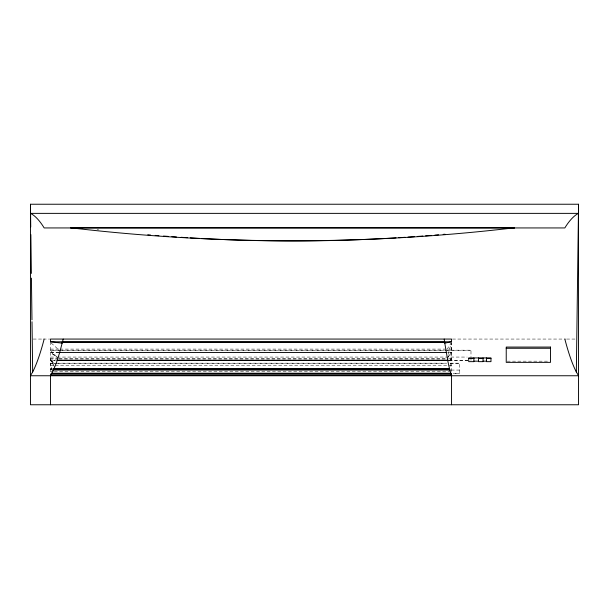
<?xml version="1.0" encoding="UTF-8"?>
<svg xmlns="http://www.w3.org/2000/svg" width="609" height="609" viewBox="0 0 609 609"><rect width="100%" height="100%" fill="white"/><g stroke="black" fill="none" stroke-linecap="round" stroke-linejoin="round"><path stroke-width="0.46" stroke-dasharray="3.04 2.28" d="M450.584 366.268L451.475 343.674M448.201 354.362L451.071 343.59M447.006 349.353L451.048 343.202M447.25 357.955L451.551 352.276L447.752 352.276M448.323 356.585L451.551 352.459L447.752 352.459M449.343 360.33L451.551 359.028L448.704 359.028M33.183 339.061L42.303 339.061M43.209 339.061L49.588 339.061M452.502 339.061L565.654 339.061M566.606 339.061L576.114 339.061M50.501 349.094L59.058 349.094M60.009 349.094L451.551 349.094M50.501 350.175L59.065 350.175M60.017 350.175L444.349 350.175M445.301 350.175L470.985 350.175L470.985 357.3M60.969 350.403L50.501 350.403L56.698 356.76M61.92 350.403L446.252 350.403M447.204 350.403L470.985 350.403M59.058 352.276L50.501 352.276L57.939 358.031M59.058 352.459L50.501 352.459L56.454 356.912M50.501 357.064L56.211 357.064M57.162 357.064L467.179 357.064M50.501 358.8L58.106 358.8M59.058 358.8L447.752 358.8M448.704 358.8L451.551 358.8M58.106 359.028L50.501 359.028L54.688 367.098M59.058 359.028L447.752 359.028M54.224 366.336L50.501 360.246L55.259 360.246M449.107 360.246L469.082 360.246M55.259 360.429L50.501 360.429L55.016 363.748M449.107 360.429L469.082 360.429M507.168 361.167L549.546 361.167M50.501 363.177L55.252 363.177M56.203 363.177L446.481 363.177M450.279 363.177L459.772 363.177L459.772 373.431L453.126 373.431M57.147 363.406L50.501 363.406L52.351 371.102M58.099 363.406L446.481 363.406M450.279 363.406L459.772 363.406M50.501 365.689L54.308 365.689M55.252 365.689L451.551 365.689M52.404 368.871L50.501 368.871L52.557 371.954M52.404 369.054L50.501 369.054L51.529 370.5M451.223 370.066L459.772 370.066M50.501 371.581L53.356 371.581M54.308 371.581L450.599 371.581M453.126 373.248L459.772 373.248M50.501 360.246L55.769 364.304M51.186 343.042L59.408 350.335M470.985 358.077L470.985 360.429M451.551 341.794L451.551 371.916M50.501 341.794L50.501 373.248M98.886 229.92A1700.511 1684.844 0 0 1 97.044 229.707"/><path stroke-width="0.91" d="M44.152 339.061A69.822 12.614 -79.6 0 1 32.665 371.962L30.45 375.753L578.55 375.753L576.335 371.962L578.55 204.236L30.45 204.236L30.45 404.764L578.55 404.764L578.55 204.236M50.501 375.753C56.873 364.395 59.971 351.576 63.199 339.061M451.551 404.764L451.551 375.753L450.363 371.916A68.208 6.768 84.4 0 1 447.874 361.206L444.783 343.149L451.551 341.794L451.551 339.061L50.501 339.061L50.501 341.794L62.187 343.164M504.024 227.941L514.529 227.796A1883.02 1865.672 0 0 1 70.614 227.796L82.306 227.941M70.614 227.796L514.529 227.796M50.501 341.794L451.551 341.794M61.905 342.212L444.897 342.212M61.905 342.433L444.897 342.433M506.231 348.264L550.49 348.264M59.058 352.459L446.8 352.459M468.724 358.404L473.886 358.404M478.491 358.404L483.036 358.404M486.454 358.404L490.968 358.404M57.162 360.246L448.155 360.246M57.162 360.429L448.155 360.429M473.886 361.167L478.491 361.167M483.036 361.167L486.454 361.167M53.356 368.871L449.648 368.871M53.356 369.054L449.648 369.054M52.404 370.066L450.279 370.066M51.453 373.248L451.223 373.248M51.453 373.431L451.223 373.431M50.501 374.025L451.551 374.025L451.551 375.197L50.501 375.197L50.501 404.764M444.197 339.061L444.783 343.149M30.45 204.236L30.747 226.982M30.853 234.564L31.364 273.411M31.424 278.153L31.98 319.847M32.003 321.742L32.665 371.962M486.454 357.925L486.454 361.647L490.968 361.647L490.968 357.925L468.724 357.925L468.724 361.647L473.886 361.647L473.886 357.925M483.036 357.925L483.036 361.647L478.491 361.647L478.491 357.925M576.335 371.962A69.822 12.614 79.6 0 1 564.847 339.061M445.012 234.221A1700.511 1684.844 0 0 1 443.162 234.381M438.541 234.785A1700.511 1684.844 0 0 1 434.849 235.097M431.149 235.394A1700.511 1684.844 0 0 1 425.607 235.835M422.829 236.048A1700.511 1684.844 0 0 1 417.279 236.459M414.508 236.657A1700.511 1684.844 0 0 1 408.03 237.107M405.259 237.289A1700.511 1684.844 0 0 1 398.781 237.7M396.002 237.868A1700.511 1684.844 0 0 1 201.434 238.5M199.585 238.401A1700.511 1684.844 0 0 1 190.328 237.868M187.557 237.7A1700.511 1684.844 0 0 1 181.079 237.289M176.45 236.977A1700.511 1684.844 0 0 1 171.829 236.657M168.13 236.391A1700.511 1684.844 0 0 1 163.501 236.048M158.88 235.691A1700.511 1684.844 0 0 1 155.181 235.394M150.568 235.021A1700.511 1684.844 0 0 1 147.789 234.785M578.55 213.371L30.45 213.371A22.739 8.366 59.9 0 1 44.152 227.941L564.847 227.941A22.739 8.366 -59.9 0 1 578.55 213.371M550.49 347.069L506.231 347.069L506.231 362.363L550.49 362.363L550.49 347.069"/></g></svg>
